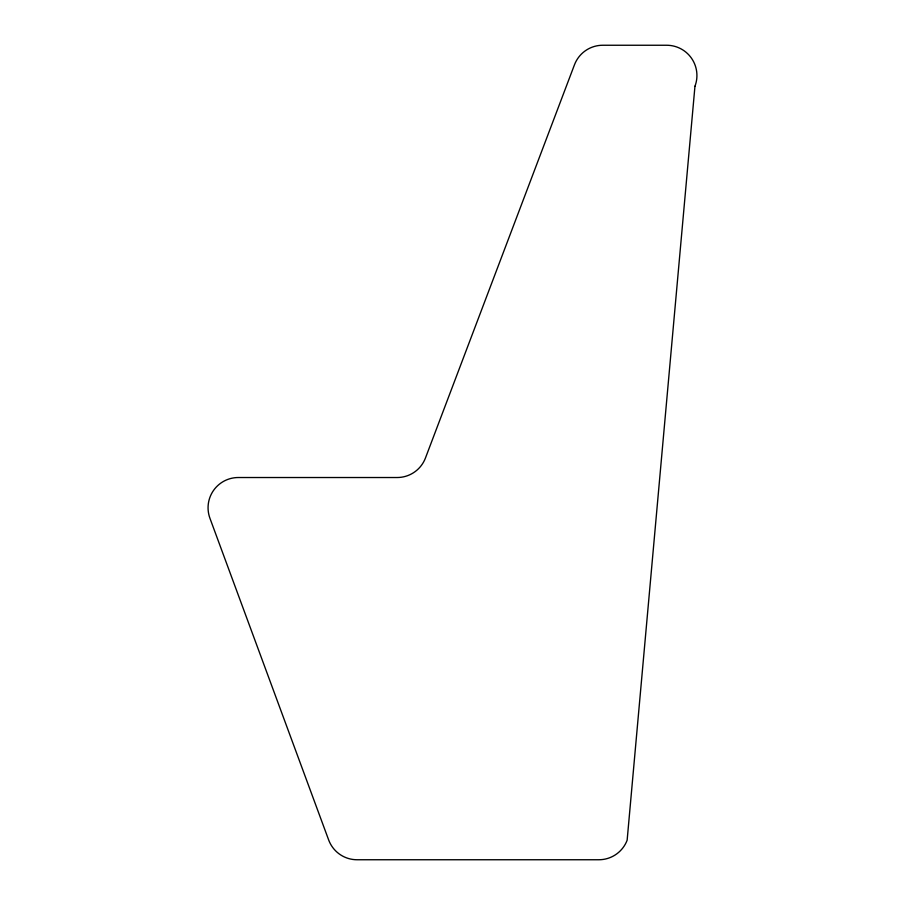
<?xml version="1.0" encoding="UTF-8"?>
<svg xmlns="http://www.w3.org/2000/svg" width="905" height="905" viewBox="0 0 905 905"><rect width="100%" height="100%" fill="white"/><g stroke="black" fill="none" stroke-linecap="round" stroke-linejoin="round"><path stroke-width="1.36" d="M694.961 86.235L627.142 840.213A30.261 30.261 0 0 1 598.839 859.75L357.056 859.75A30.261 30.261 0 0 1 328.662 839.964L209.937 518.271A30.261 30.261 0 0 1 238.332 477.523L397.171 477.523A30.261 30.261 0 0 0 425.463 457.987L574.471 64.787A30.261 30.261 0 0 1 602.764 45.25L666.668 45.25A30.261 30.261 0 0 1 694.961 86.235"/></g></svg>
